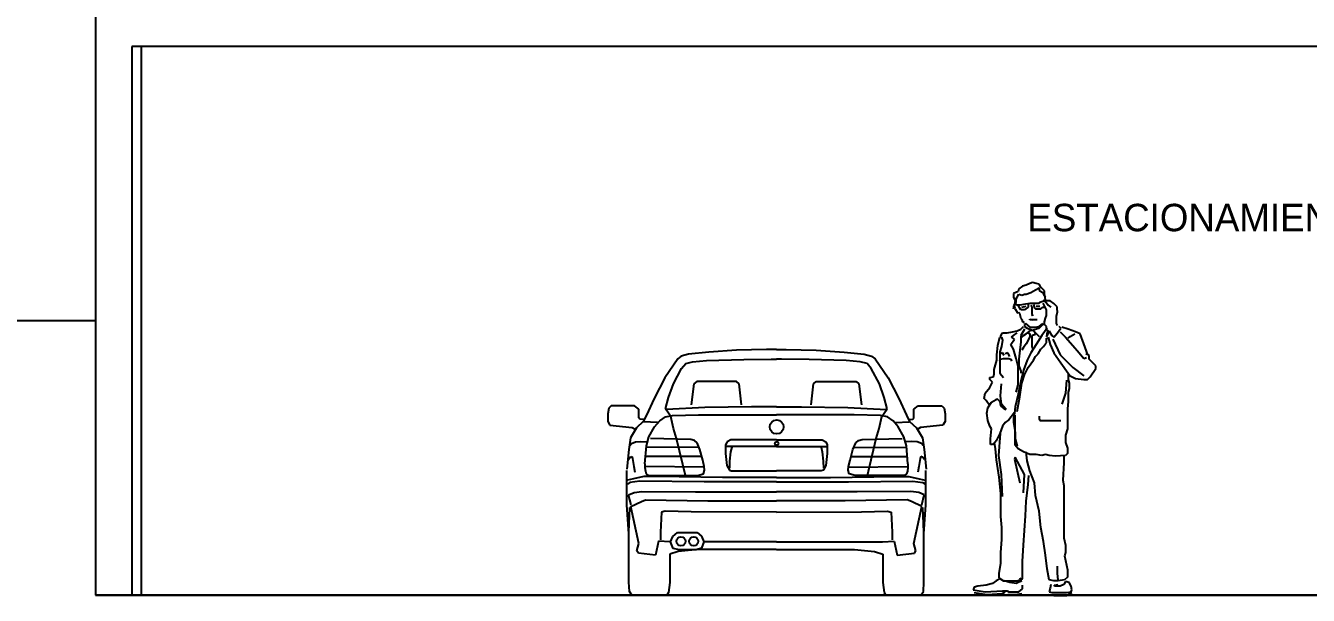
# Model space of a CAD drawing. Header units: metres. Extents: x -525 to 413, y -37 to 272.
# Drawn here: x 295.44 to 302.45, y 38.82 to 41.93 of the extents above; entities that cross this region are included whole.
import ezdxf

# ---------------------------------------------------------------- set-up
doc = ezdxf.new("R2010")
doc.units = ezdxf.units.M
doc.header["$MEASUREMENT"] = 0
doc.linetypes.add('0', pattern=[0])
doc.layers.get('0').update_dxf_attribs({"color": 254})
for name, color, linetype in [('CORTE123', 254, 'Continuous'), ('DIEN HOA', 254, 'Continuous'), ('EFEC', 254, 'Continuous')]:
    doc.layers.add(name, color=color, linetype=linetype)
doc.styles.get("Standard").update_dxf_attribs({"font": 'HTOWERT.TTF', "height": 0.08})

# ---------------------------------------------------------------- blocks, each defined once
blk = doc.blocks.new('A$C5B027DEA')
at = {"color": 0}
for p, q in [((0.2806, 1.7576, -2.7285), (0.2598, 1.742, -2.7285)), ((0.3014, 1.7628, -2.7285), (0.2806, 1.7576, -2.7285)), ((0.3222, 1.7732, -2.7285), (0.3014, 1.7628, -2.7285)), ((0.3378, 1.7784, -2.7285), (0.3222, 1.7732, -2.7285)), ((0.3586, 1.7732, -2.7285), (0.3378, 1.7784, -2.7285)), ((0.3741, 1.768, -2.7285), (0.3586, 1.7732, -2.7285)), ((0.3845, 1.7524, -2.7285), (0.3741, 1.768, -2.7285)), ((0.4053, 1.7316, -2.7285), (0.3845, 1.7524, -2.7285)), ((0.2546, 1.7264, -2.7285), (0.2286, 1.716, -2.7285)), ((0.2286, 1.716, -2.7285), (0.2286, 1.6952, -2.7285)), ((0.2286, 1.6952, -2.7285), (0.239, 1.6744, -2.7285)), ((0.2442, 1.6848, -2.7285), (0.2494, 1.6952, -2.7285)), ((0.2442, 1.664, -2.7285), (0.2442, 1.6848, -2.7285)), ((0.2494, 1.6952, -2.7285), (0.2598, 1.7108, -2.7285)), ((0.2598, 1.742, -2.7285), (0.2546, 1.7264, -2.7285)), ((0.2598, 1.7108, -2.7285), (0.2754, 1.7056, -2.7285)), ((0.2754, 1.7056, -2.7285), (0.291, 1.7108, -2.7285)), ((0.291, 1.7108, -2.7285), (0.3014, 1.7108, -2.7285)), ((0.3014, 1.7108, -2.7285), (0.3274, 1.7212, -2.7285)), ((0.3274, 1.7212, -2.7285), (0.3534, 1.7368, -2.7285)), ((0.3534, 1.7368, -2.7285), (0.3741, 1.7472, -2.7285)), ((0.3741, 1.7472, -2.7285), (0.3741, 1.7368, -2.7285)), ((0.3741, 1.7368, -2.7285), (0.3793, 1.7316, -2.7285)), ((0.3793, 1.7316, -2.7285), (0.3949, 1.7212, -2.7285)), ((0.3949, 1.7212, -2.7285), (0.4001, 1.7108, -2.7285)), ((0.4001, 1.7108, -2.7285), (0.4105, 1.6952, -2.7285)), ((0.4105, 1.6796, -2.7285), (0.4001, 1.6744, -2.7285)), ((0.4053, 1.716, -2.7285), (0.4053, 1.7316, -2.7285)), ((0.4105, 1.6796, -2.7285), (0.4053, 1.716, -2.7285)), ((0.2338, 1.6536, -2.7285), (0.2286, 1.6432, -2.7285)), ((0.2286, 1.6276, -2.7285), (0.2338, 1.6432, -2.7285)), ((0.2286, 1.6432, -2.7285), (0.2286, 1.6276, -2.7285)), ((0.239, 1.6744, -2.7285), (0.2338, 1.6536, -2.7285)), ((0.2338, 1.6536, -2.7285), (0.2442, 1.664, -2.7285)), ((0.2338, 1.6536, -2.7285), (0.239, 1.6588, -2.7285)), ((0.2338, 1.6432, -2.7285), (0.2338, 1.6536, -2.7285)), ((0.2338, 1.6432, -2.7285), (0.2338, 1.6536, -2.7285)), ((0.239, 1.6328, -2.7285), (0.2338, 1.6432, -2.7285)), ((0.2546, 1.6016, -2.7285), (0.2382, 1.6286, -2.7285)), ((0.239, 1.6588, -2.7285), (0.2442, 1.664, -2.7285)), ((0.2494, 1.6484, -2.7285), (0.239, 1.6536, -2.7285)), ((0.265, 1.6484, -2.7285), (0.2494, 1.6484, -2.7285)), ((0.265, 1.6328, -2.7285), (0.2546, 1.6484, -2.7285)), ((0.2598, 1.6068, -2.7285), (0.2546, 1.6016, -2.7285)), ((0.265, 1.6016, -2.7285), (0.2598, 1.6068, -2.7285)), ((0.2858, 1.6536, -2.7285), (0.265, 1.6484, -2.7285)), ((0.2702, 1.6224, -2.7285), (0.265, 1.6328, -2.7285)), ((0.291, 1.6224, -2.7285), (0.2702, 1.6224, -2.7285)), ((0.2754, 1.638, -2.7285), (0.3014, 1.6432, -2.7285)), ((0.3222, 1.6588, -2.7285), (0.2858, 1.6536, -2.7285)), ((0.3118, 1.638, -2.7285), (0.291, 1.6224, -2.7285)), ((0.3118, 1.6588, -2.7285), (0.3118, 1.6484, -2.7285)), ((0.3118, 1.6484, -2.7285), (0.3118, 1.638, -2.7285)), ((0.3274, 1.6588, -2.7285), (0.3222, 1.6588, -2.7285)), ((0.3378, 1.6588, -2.7285), (0.3274, 1.6588, -2.7285)), ((0.3274, 1.6484, -2.7285), (0.3326, 1.638, -2.7285)), ((0.3326, 1.638, -2.7285), (0.3326, 1.6276, -2.7285)), ((0.3326, 1.6276, -2.7285), (0.3326, 1.6224, -2.7285)), ((0.3326, 1.6224, -2.7285), (0.3326, 1.5964, -2.7285)), ((0.343, 1.6588, -2.7285), (0.3378, 1.6588, -2.7285)), ((0.3741, 1.6588, -2.7285), (0.343, 1.6588, -2.7285)), ((0.343, 1.6536, -2.7285), (0.3482, 1.6328, -2.7285)), ((0.3482, 1.6328, -2.7285), (0.3534, 1.6276, -2.7285)), ((0.3534, 1.6276, -2.7285), (0.3689, 1.6276, -2.7285)), ((0.3586, 1.6432, -2.7285), (0.3793, 1.6432, -2.7285)), ((0.3689, 1.6276, -2.7285), (0.3845, 1.6276, -2.7285)), ((0.3793, 1.664, -2.7285), (0.3741, 1.6588, -2.7285)), ((0.3949, 1.6692, -2.7285), (0.3793, 1.664, -2.7285)), ((0.3845, 1.6276, -2.7285), (0.3949, 1.638, -2.7285)), ((0.4001, 1.6744, -2.7285), (0.3949, 1.6692, -2.7285)), ((0.3949, 1.638, -2.7285), (0.4053, 1.638, -2.7285)), ((0.404, 1.6484, -2.7285), (0.397, 1.6612, -2.7285)), ((0.4001, 1.6744, -2.7285), (0.4105, 1.6692, -2.7285)), ((0.4105, 1.6744, -2.7285), (0.4001, 1.6744, -2.7285)), ((0.4157, 1.6224, -2.7285), (0.404, 1.6484, -2.7285)), ((0.4365, 1.6744, -2.7285), (0.4105, 1.6744, -2.7285)), ((0.4105, 1.6692, -2.7285), (0.4261, 1.6484, -2.7285)), ((0.4157, 1.6172, -2.7285), (0.4157, 1.6224, -2.7285)), ((0.4157, 1.6016, -2.7285), (0.4157, 1.6172, -2.7285)), ((0.4261, 1.6484, -2.7285), (0.4417, 1.638, -2.7285)), ((0.4573, 1.6588, -2.7285), (0.4365, 1.6744, -2.7285)), ((0.4763, 1.6388, -2.7285), (0.4573, 1.6588, -2.7285)), ((0.4729, 1.586, -2.7285), (0.4781, 1.612, -2.7285)), ((0.4763, 1.6284, -2.7285), (0.4763, 1.6388, -2.7285)), ((0.4781, 1.612, -2.7285), (0.4763, 1.6284, -2.7285)), ((0.2684, 1.5871, -2.7285), (0.265, 1.6016, -2.7285)), ((0.273, 1.5723, -2.7285), (0.2684, 1.5871, -2.7285)), ((0.2782, 1.5671, -2.7285), (0.273, 1.5723, -2.7285)), ((0.2828, 1.5543, -2.7285), (0.2782, 1.5671, -2.7285)), ((0.291, 1.5496, -2.7285), (0.2828, 1.5543, -2.7285)), ((0.2962, 1.5444, -2.7285), (0.291, 1.5392, -2.7285)), ((0.291, 1.5392, -2.7285), (0.291, 1.5288, -2.7285)), ((0.2962, 1.5444, -2.7285), (0.3222, 1.5236, -2.7285)), ((0.3222, 1.5704, -2.7285), (0.3378, 1.5652, -2.7285)), ((0.3222, 1.5652, -2.7285), (0.3222, 1.5704, -2.7285)), ((0.3274, 1.5652, -2.7285), (0.3222, 1.5652, -2.7285)), ((0.343, 1.5652, -2.7285), (0.3274, 1.5652, -2.7285)), ((0.3326, 1.5964, -2.7285), (0.3378, 1.5912, -2.7285)), ((0.3378, 1.5912, -2.7285), (0.343, 1.5964, -2.7285)), ((0.3534, 1.5652, -2.7285), (0.343, 1.5652, -2.7285)), ((0.3637, 1.5652, -2.7285), (0.3534, 1.5652, -2.7285)), ((0.3741, 1.5288, -2.7285), (0.3949, 1.5444, -2.7285)), ((0.3741, 1.5184, -2.7285), (0.3897, 1.534, -2.7285)), ((0.3897, 1.534, -2.7285), (0.4053, 1.5444, -2.7285)), ((0.4053, 1.5548, -2.7285), (0.4105, 1.5756, -2.7285)), ((0.4053, 1.5392, -2.7285), (0.4053, 1.5548, -2.7285)), ((0.4157, 1.5288, -2.7285), (0.4053, 1.5392, -2.7285)), ((0.4105, 1.5756, -2.7285), (0.4157, 1.5912, -2.7285)), ((0.4157, 1.5912, -2.7285), (0.4157, 1.6016, -2.7285)), ((0.4729, 1.5652, -2.7285), (0.4729, 1.586, -2.7285)), ((0.4729, 1.5444, -2.7285), (0.4729, 1.5652, -2.7285)), ((0.4781, 1.534, -2.7285), (0.4729, 1.5444, -2.7285)), ((0.1403, 1.4196, -2.7285), (0.1507, 1.4664, -2.7285)), ((0.1507, 1.4664, -2.7285), (0.1611, 1.4664, -2.7285)), ((0.1559, 1.4716, -2.7285), (0.1663, 1.4924, -2.7285)), ((0.1611, 1.4664, -2.7285), (0.1663, 1.4508, -2.7285)), ((0.1663, 1.4924, -2.7285), (0.1923, 1.4924, -2.7285)), ((0.1923, 1.4924, -2.7285), (0.2234, 1.4976, -2.7285)), ((0.2182, 1.4664, -2.7285), (0.2286, 1.4768, -2.7285)), ((0.2338, 1.456, -2.7285), (0.2182, 1.4664, -2.7285)), ((0.2234, 1.4976, -2.7285), (0.2494, 1.5028, -2.7285)), ((0.2286, 1.4768, -2.7285), (0.2494, 1.4924, -2.7285)), ((0.2494, 1.5028, -2.7285), (0.2702, 1.5132, -2.7285)), ((0.2702, 1.5132, -2.7285), (0.2858, 1.5288, -2.7285)), ((0.291, 1.5132, -2.7285), (0.2702, 1.4768, -2.7285)), ((0.2702, 1.4768, -2.7285), (0.2702, 1.4404, -2.7285)), ((0.2754, 1.4664, -2.7285), (0.2858, 1.4768, -2.7285)), ((0.2858, 1.4768, -2.7285), (0.3014, 1.4872, -2.7285)), ((0.291, 1.5288, -2.7285), (0.3066, 1.5184, -2.7285)), ((0.3014, 1.4872, -2.7285), (0.317, 1.4976, -2.7285)), ((0.3066, 1.5184, -2.7285), (0.3222, 1.5132, -2.7285)), ((0.3118, 1.4924, -2.7285), (0.3222, 1.4872, -2.7285)), ((0.3222, 1.4716, -2.7285), (0.3118, 1.4508, -2.7285)), ((0.317, 1.4976, -2.7285), (0.3274, 1.508, -2.7285)), ((0.3222, 1.5236, -2.7285), (0.3482, 1.5236, -2.7285)), ((0.3222, 1.5132, -2.7285), (0.3378, 1.508, -2.7285)), ((0.3222, 1.4872, -2.7285), (0.3222, 1.4716, -2.7285)), ((0.3274, 1.508, -2.7285), (0.3378, 1.508, -2.7285)), ((0.3326, 1.4768, -2.7285), (0.3326, 1.4664, -2.7285)), ((0.3378, 1.4768, -2.7285), (0.3326, 1.4768, -2.7285)), ((0.3326, 1.4664, -2.7285), (0.3326, 1.4352, -2.7285)), ((0.3378, 1.508, -2.7285), (0.3534, 1.5132, -2.7285)), ((0.3378, 1.508, -2.7285), (0.343, 1.5028, -2.7285)), ((0.3534, 1.482, -2.7285), (0.3378, 1.4768, -2.7285)), ((0.343, 1.5028, -2.7285), (0.3534, 1.4924, -2.7285)), ((0.3482, 1.5236, -2.7285), (0.3741, 1.5288, -2.7285)), ((0.3482, 1.4976, -2.7285), (0.3534, 1.482, -2.7285)), ((0.3534, 1.5132, -2.7285), (0.3689, 1.5184, -2.7285)), ((0.3534, 1.4924, -2.7285), (0.3689, 1.4768, -2.7285)), ((0.3897, 1.4768, -2.7285), (0.3586, 1.4248, -2.7285)), ((0.3689, 1.5184, -2.7285), (0.3741, 1.5184, -2.7285)), ((0.3689, 1.4768, -2.7285), (0.3741, 1.4716, -2.7285)), ((0.4209, 1.5184, -2.7285), (0.3897, 1.4768, -2.7285)), ((0.4157, 1.508, -2.7285), (0.4157, 1.5288, -2.7285)), ((0.4209, 1.4976, -2.7285), (0.4157, 1.4716, -2.7285)), ((0.4157, 1.4716, -2.7285), (0.4261, 1.4872, -2.7285)), ((0.4157, 1.4612, -2.7285), (0.4261, 1.4612, -2.7285)), ((0.4157, 1.4508, -2.7285), (0.4157, 1.4612, -2.7285)), ((0.4261, 1.508, -2.7285), (0.4209, 1.4976, -2.7285)), ((0.4261, 1.4872, -2.7285), (0.4313, 1.5028, -2.7285)), ((0.4261, 1.4664, -2.7285), (0.4365, 1.4248, -2.7285)), ((0.4313, 1.5028, -2.7285), (0.4365, 1.4924, -2.7285)), ((0.4365, 1.4924, -2.7285), (0.4469, 1.4768, -2.7285)), ((0.4469, 1.4768, -2.7285), (0.4573, 1.4664, -2.7285)), ((0.4573, 1.4664, -2.7285), (0.4781, 1.4924, -2.7285)), ((0.4781, 1.4924, -2.7285), (0.4989, 1.5184, -2.7285)), ((0.4989, 1.5184, -2.7285), (0.4885, 1.5288, -2.7285)), ((0.4937, 1.4976, -2.7285), (0.5248, 1.4664, -2.7285)), ((0.5404, 1.5132, -2.7285), (0.5041, 1.5236, -2.7285)), ((0.5248, 1.4664, -2.7285), (0.5664, 1.4196, -2.7285)), ((0.582, 1.4976, -2.7285), (0.5404, 1.5132, -2.7285)), ((0.5404, 1.4612, -2.7285), (0.5508, 1.4716, -2.7285)), ((0.5508, 1.4716, -2.7285), (0.5768, 1.4872, -2.7285)), ((0.608, 1.4872, -2.7285), (0.582, 1.4976, -2.7285)), ((0.6288, 1.43, -2.7285), (0.608, 1.4872, -2.7285)), ((0.1351, 1.3676, -2.7285), (0.1403, 1.4196, -2.7285)), ((0.1611, 1.4144, -2.7285), (0.1507, 1.3832, -2.7285)), ((0.1663, 1.4508, -2.7285), (0.1611, 1.4144, -2.7285)), ((0.2131, 1.4248, -2.7285), (0.2338, 1.456, -2.7285)), ((0.2286, 1.3988, -2.7285), (0.2131, 1.4248, -2.7285)), ((0.2442, 1.3468, -2.7285), (0.2286, 1.3988, -2.7285)), ((0.265, 1.3936, -2.7285), (0.2598, 1.3416, -2.7285)), ((0.2702, 1.4404, -2.7285), (0.265, 1.3936, -2.7285)), ((0.2858, 1.4092, -2.7285), (0.2754, 1.3936, -2.7285)), ((0.3014, 1.43, -2.7285), (0.2858, 1.4092, -2.7285)), ((0.3118, 1.4508, -2.7285), (0.3014, 1.43, -2.7285)), ((0.3586, 1.4248, -2.7285), (0.3274, 1.378, -2.7285)), ((0.3326, 1.4352, -2.7285), (0.3326, 1.4092, -2.7285)), ((0.3326, 1.4092, -2.7285), (0.3378, 1.404, -2.7285)), ((0.3689, 1.3728, -2.7285), (0.3845, 1.3988, -2.7285)), ((0.3845, 1.3988, -2.7285), (0.4001, 1.4144, -2.7285)), ((0.4001, 1.4144, -2.7285), (0.4105, 1.43, -2.7285)), ((0.4105, 1.43, -2.7285), (0.4157, 1.4352, -2.7285)), ((0.4157, 1.4352, -2.7285), (0.4157, 1.4508, -2.7285)), ((0.4365, 1.4248, -2.7285), (0.4573, 1.378, -2.7285)), ((0.4521, 1.456, -2.7285), (0.4937, 1.3676, -2.7285)), ((0.5664, 1.4196, -2.7285), (0.6028, 1.378, -2.7285)), ((0.6519, 1.3664, -2.7285), (0.6288, 1.43, -2.7285)), ((0.1195, 1.2844, -2.7285), (0.1351, 1.3364, -2.7285)), ((0.1351, 1.3364, -2.7285), (0.1351, 1.3676, -2.7285)), ((0.1507, 1.3832, -2.7285), (0.1507, 1.2636, -2.7285)), ((0.1507, 1.3312, -2.7285), (0.1559, 1.3416, -2.7285)), ((0.1663, 1.378, -2.7285), (0.1559, 1.3728, -2.7285)), ((0.1559, 1.3416, -2.7285), (0.1715, 1.3468, -2.7285)), ((0.1767, 1.3624, -2.7285), (0.1663, 1.378, -2.7285)), ((0.1715, 1.3468, -2.7285), (0.1871, 1.3468, -2.7285)), ((0.1975, 1.378, -2.7285), (0.1819, 1.3728, -2.7285)), ((0.1871, 1.3468, -2.7285), (0.2027, 1.3468, -2.7285)), ((0.2079, 1.3572, -2.7285), (0.1975, 1.378, -2.7285)), ((0.2027, 1.3468, -2.7285), (0.2131, 1.3416, -2.7285)), ((0.2131, 1.3416, -2.7285), (0.2182, 1.3312, -2.7285)), ((0.2546, 1.3, -2.7285), (0.2442, 1.3468, -2.7285)), ((0.2598, 1.3416, -2.7285), (0.2598, 1.3052, -2.7285)), ((0.3066, 1.3364, -2.7285), (0.2858, 1.2792, -2.7285)), ((0.3274, 1.378, -2.7285), (0.3066, 1.3364, -2.7285)), ((0.3118, 1.2948, -2.7285), (0.3274, 1.3156, -2.7285)), ((0.3274, 1.3156, -2.7285), (0.343, 1.3364, -2.7285)), ((0.343, 1.3364, -2.7285), (0.3534, 1.3572, -2.7285)), ((0.3534, 1.3572, -2.7285), (0.3689, 1.3728, -2.7285)), ((0.4573, 1.378, -2.7285), (0.4989, 1.3208, -2.7285)), ((0.4937, 1.3676, -2.7285), (0.5664, 1.2948, -2.7285)), ((0.4989, 1.3208, -2.7285), (0.5404, 1.2636, -2.7285)), ((0.6028, 1.378, -2.7285), (0.6288, 1.3468, -2.7285)), ((0.6288, 1.3468, -2.7285), (0.6444, 1.352, -2.7285)), ((0.6599, 1.3624, -2.7285), (0.6392, 1.3728, -2.7285)), ((0.6599, 1.3416, -2.7285), (0.6599, 1.3624, -2.7285)), ((0.6963, 1.3052, -2.7285), (0.6599, 1.3416, -2.7285)), ((0.0935, 1.2376, -2.7285), (0.1143, 1.2428, -2.7285)), ((0.1143, 1.2428, -2.7285), (0.1195, 1.2584, -2.7285)), ((0.1195, 1.2584, -2.7285), (0.1195, 1.2844, -2.7285)), ((0.1507, 1.2636, -2.7285), (0.1715, 1.2376, -2.7285)), ((0.2546, 1.2428, -2.7285), (0.2546, 1.3, -2.7285)), ((0.2546, 1.196, -2.7285), (0.2546, 1.2428, -2.7285)), ((0.2598, 1.3052, -2.7285), (0.2702, 1.274, -2.7285)), ((0.2858, 1.2792, -2.7285), (0.2702, 1.2168, -2.7285)), ((0.2702, 1.274, -2.7285), (0.2702, 1.2636, -2.7285)), ((0.2754, 1.2064, -2.7285), (0.291, 1.2532, -2.7285)), ((0.291, 1.2532, -2.7285), (0.3118, 1.2948, -2.7285)), ((0.5404, 1.2636, -2.7285), (0.5404, 1.2272, -2.7285)), ((0.5404, 1.2636, -2.7285), (0.5508, 1.248, -2.7285)), ((0.5508, 1.248, -2.7285), (0.582, 1.2324, -2.7285)), ((0.5664, 1.2948, -2.7285), (0.6288, 1.248, -2.7285)), ((0.6496, 1.2272, -2.7285), (0.6651, 1.2428, -2.7285)), ((0.6651, 1.2428, -2.7285), (0.6963, 1.2896, -2.7285)), ((0.6963, 1.2896, -2.7285), (0.6963, 1.3052, -2.7285)), ((0.0676, 1.1492, -2.7285), (0.0935, 1.1804, -2.7285)), ((0.0935, 1.2272, -2.7285), (0.0935, 1.2376, -2.7285)), ((0.1091, 1.2116, -2.7285), (0.0935, 1.2272, -2.7285)), ((0.0935, 1.1804, -2.7285), (0.1091, 1.2116, -2.7285)), ((0.1559, 1.1336, -2.7285), (0.1611, 1.2012, -2.7285)), ((0.2442, 1.1544, -2.7285), (0.2546, 1.196, -2.7285)), ((0.2702, 1.2168, -2.7285), (0.2546, 1.144, -2.7285)), ((0.265, 1.1284, -2.7285), (0.2754, 1.2064, -2.7285)), ((0.53, 1.222, -2.7285), (0.5248, 1.1492, -2.7285)), ((0.5404, 1.2272, -2.7285), (0.5456, 1.2064, -2.7285)), ((0.5456, 1.1752, -2.7285), (0.5404, 1.1544, -2.7285)), ((0.5456, 1.2064, -2.7285), (0.5456, 1.1752, -2.7285)), ((0.582, 1.2324, -2.7285), (0.6288, 1.2272, -2.7285)), ((0.6288, 1.2272, -2.7285), (0.6496, 1.2272, -2.7285)), ((0.0624, 1.118, -2.7285), (0.0676, 1.1492, -2.7285)), ((0.0727, 1.1076, -2.7285), (0.0624, 1.118, -2.7285)), ((0.0935, 1.0764, -2.7285), (0.0727, 1.1076, -2.7285)), ((0.0831, 1.066, -2.7285), (0.1039, 1.0972, -2.7285)), ((0.1039, 1.0972, -2.7285), (0.1299, 1.1128, -2.7285)), ((0.1299, 1.1128, -2.7285), (0.1351, 1.118, -2.7285)), ((0.1351, 1.118, -2.7285), (0.1507, 1.1024, -2.7285)), ((0.1507, 1.1024, -2.7285), (0.1559, 1.0764, -2.7285)), ((0.1611, 1.0868, -2.7285), (0.1559, 1.1336, -2.7285)), ((0.2546, 1.144, -2.7285), (0.239, 1.0712, -2.7285)), ((0.2494, 1.0452, -2.7285), (0.265, 1.1284, -2.7285)), ((0.5248, 1.1492, -2.7285), (0.5041, 1.0868, -2.7285)), ((0.5404, 1.1024, -2.7285), (0.5352, 1.0608, -2.7285)), ((0.5404, 1.1544, -2.7285), (0.5404, 1.1336, -2.7285)), ((0.5404, 1.1336, -2.7285), (0.5404, 1.1024, -2.7285)), ((0.0779, 1.0348, -2.7285), (0.0831, 1.066, -2.7285)), ((0.0831, 0.9932, -2.7285), (0.0779, 1.0348, -2.7285)), ((0.1559, 1.0764, -2.7285), (0.1767, 1.0608, -2.7285)), ((0.1871, 1.0556, -2.7285), (0.1611, 1.0868, -2.7285)), ((0.1767, 1.0608, -2.7285), (0.1871, 1.0556, -2.7285)), ((0.2338, 1.04, -2.7285), (0.2027, 0.9984, -2.7285)), ((0.2338, 1.0348, -2.7285), (0.2286, 1.0088, -2.7285)), ((0.239, 1.0712, -2.7285), (0.2338, 1.0348, -2.7285)), ((0.239, 1.0036, -2.7285), (0.239, 1.0244, -2.7285)), ((0.5352, 1.0608, -2.7285), (0.5352, 1.0244, -2.7285)), ((0.5352, 1.0244, -2.7285), (0.5352, 0.988, -2.7285)), ((0.0935, 0.962, -2.7285), (0.0831, 0.9932, -2.7285)), ((0.1039, 0.9464, -2.7285), (0.0935, 0.962, -2.7285)), ((0.1663, 0.962, -2.7285), (0.1507, 0.9204, -2.7285)), ((0.1819, 0.9828, -2.7285), (0.1663, 0.962, -2.7285)), ((0.2027, 0.9984, -2.7285), (0.1819, 0.9828, -2.7285)), ((0.2286, 1.0088, -2.7285), (0.2286, 0.9828, -2.7285)), ((0.2286, 0.9828, -2.7285), (0.239, 0.9256, -2.7285)), ((0.239, 0.9672, -2.7285), (0.239, 1.0036, -2.7285)), ((0.239, 0.9308, -2.7285), (0.239, 0.9672, -2.7285)), ((0.3741, 1.0192, -2.7285), (0.3741, 1.0036, -2.7285)), ((0.3741, 1.0036, -2.7285), (0.3793, 0.9932, -2.7285)), ((0.3793, 0.9932, -2.7285), (0.3949, 0.9932, -2.7285)), ((0.3949, 0.9932, -2.7285), (0.4365, 0.9932, -2.7285)), ((0.4365, 0.9932, -2.7285), (0.4781, 0.9932, -2.7285)), ((0.4781, 0.9932, -2.7285), (0.4989, 0.9932, -2.7285)), ((0.5352, 0.988, -2.7285), (0.5352, 0.9464, -2.7285)), ((0.0987, 0.8892, -2.7285), (0.1039, 0.9464, -2.7285)), ((0.0987, 0.858, -2.7285), (0.0987, 0.8892, -2.7285)), ((0.1299, 0.8788, -2.7285), (0.1195, 0.8632, -2.7285)), ((0.1507, 0.9204, -2.7285), (0.1299, 0.8788, -2.7285)), ((0.1455, 0.7956, -2.7285), (0.1559, 0.9204, -2.7285)), ((0.239, 0.8996, -2.7285), (0.239, 0.9308, -2.7285)), ((0.239, 0.9256, -2.7285), (0.239, 0.8892, -2.7285)), ((0.239, 0.8528, -2.7285), (0.239, 0.8996, -2.7285)), ((0.239, 0.8892, -2.7285), (0.2494, 0.8476, -2.7285)), ((0.5352, 0.9464, -2.7285), (0.5248, 0.91, -2.7285)), ((0.5248, 0.91, -2.7285), (0.5248, 0.8684, -2.7285)), ((0.1091, 0.858, -2.7285), (0.0987, 0.858, -2.7285)), ((0.1195, 0.8632, -2.7285), (0.1091, 0.858, -2.7285)), ((0.1195, 0.8684, -2.7285), (0.1247, 0.832, -2.7285)), ((0.1247, 0.832, -2.7285), (0.1299, 0.7696, -2.7285)), ((0.2546, 0.832, -2.7285), (0.239, 0.8528, -2.7285)), ((0.2858, 0.8164, -2.7285), (0.2546, 0.832, -2.7285)), ((0.3222, 0.8008, -2.7285), (0.2858, 0.8164, -2.7285)), ((0.3066, 0.7644, -2.7285), (0.3014, 0.8164, -2.7285)), ((0.5248, 0.8684, -2.7285), (0.5352, 0.8372, -2.7285)), ((0.5352, 0.806, -2.7285), (0.5248, 0.7956, -2.7285)), ((0.5352, 0.8372, -2.7285), (0.5352, 0.806, -2.7285)), ((0.1299, 0.7696, -2.7285), (0.1455, 0.6708, -2.7285)), ((0.1611, 0.6864, -2.7285), (0.1455, 0.7956, -2.7285)), ((0.239, 0.7852, -2.7285), (0.2338, 0.7748, -2.7285)), ((0.2338, 0.7748, -2.7285), (0.265, 0.6396, -2.7285)), ((0.291, 0.6864, -2.7285), (0.239, 0.7852, -2.7285)), ((0.3222, 0.7072, -2.7285), (0.3066, 0.7644, -2.7285)), ((0.3586, 0.8008, -2.7285), (0.3222, 0.8008, -2.7285)), ((0.3897, 0.7956, -2.7285), (0.3586, 0.8008, -2.7285)), ((0.4105, 0.8008, -2.7285), (0.3897, 0.7956, -2.7285)), ((0.4313, 0.7956, -2.7285), (0.4105, 0.8008, -2.7285)), ((0.4677, 0.7904, -2.7285), (0.4313, 0.7956, -2.7285)), ((0.5248, 0.7956, -2.7285), (0.4677, 0.7904, -2.7285)), ((0.5144, 0.754, -2.7285), (0.5092, 0.6552, -2.7285)), ((0.5144, 0.7904, -2.7285), (0.5144, 0.754, -2.7285)), ((0.1455, 0.6708, -2.7285), (0.1559, 0.5772, -2.7285)), ((0.1663, 0.5616, -2.7285), (0.1611, 0.6864, -2.7285)), ((0.2858, 0.5824, -2.7285), (0.291, 0.6864, -2.7285)), ((0.3118, 0.6292, -2.7285), (0.317, 0.6812, -2.7285)), ((0.3482, 0.6396, -2.7285), (0.3222, 0.7072, -2.7285)), ((0.3014, 0.5356, -2.7285), (0.3118, 0.6292, -2.7285)), ((0.3534, 0.5668, -2.7285), (0.3482, 0.6396, -2.7285)), ((0.5092, 0.6552, -2.7285), (0.5144, 0.624, -2.7285)), ((0.5144, 0.624, -2.7285), (0.5144, 0.598, -2.7285)), ((0.5144, 0.598, -2.7285), (0.5144, 0.5564, -2.7285)), ((0.1559, 0.5772, -2.7285), (0.1559, 0.4472, -2.7285)), ((0.2962, 0.4524, -2.7285), (0.3014, 0.5356, -2.7285)), ((0.3741, 0.4784, -2.7285), (0.3534, 0.5668, -2.7285)), ((0.5144, 0.5564, -2.7285), (0.5144, 0.5148, -2.7285)), ((0.5144, 0.5148, -2.7285), (0.5144, 0.468, -2.7285)), ((0.1559, 0.4472, -2.7285), (0.1611, 0.3848, -2.7285)), ((0.291, 0.3692, -2.7285), (0.2962, 0.4524, -2.7285)), ((0.3845, 0.3848, -2.7285), (0.3741, 0.4784, -2.7285)), ((0.5144, 0.468, -2.7285), (0.5144, 0.4316, -2.7285)), ((0.1611, 0.3848, -2.7285), (0.1611, 0.3172, -2.7285)), ((0.2858, 0.286, -2.7285), (0.291, 0.3692, -2.7285)), ((0.4001, 0.3068, -2.7285), (0.3845, 0.3848, -2.7285)), ((0.5144, 0.4316, -2.7285), (0.5144, 0.364, -2.7285)), ((0.1611, 0.3172, -2.7285), (0.1559, 0.2444, -2.7285)), ((0.4105, 0.2288, -2.7285), (0.4001, 0.3068, -2.7285)), ((0.5144, 0.364, -2.7285), (0.5144, 0.3276, -2.7285)), ((0.5144, 0.3276, -2.7285), (0.5248, 0.286, -2.7285)), ((0.1559, 0.2444, -2.7285), (0.1559, 0.182, -2.7285)), ((0.2806, 0.1924, -2.7285), (0.2858, 0.286, -2.7285)), ((0.4209, 0.1508, -2.7285), (0.4105, 0.2288, -2.7285)), ((0.5248, 0.2444, -2.7285), (0.5196, 0.2236, -2.7285)), ((0.5196, 0.2236, -2.7285), (0.5248, 0.1976, -2.7285)), ((0.5248, 0.286, -2.7285), (0.5248, 0.2444, -2.7285)), ((0.1559, 0.182, -2.7285), (0.1455, 0.1248, -2.7285)), ((0.2806, 0.1248, -2.7285), (0.2806, 0.1924, -2.7285)), ((0.4313, 0.0884, -2.7285), (0.4209, 0.1508, -2.7285)), ((0.4781, 0.1248, -2.7285), (0.4781, 0.1664, -2.7285)), ((0.5248, 0.1976, -2.7285), (0.5352, 0.1456, -2.7285)), ((0.1299, 0.0832, -2.7285), (0.1091, 0.0676, -2.7285)), ((0.1507, 0.0936, -2.7285), (0.1299, 0.0832, -2.7285)), ((0.1455, 0.1248, -2.7285), (0.1455, 0.0988, -2.7285)), ((0.1455, 0.0988, -2.7285), (0.1715, 0.0832, -2.7285)), ((0.1715, 0.0832, -2.7285), (0.1975, 0.0832, -2.7285)), ((0.2079, 0.0728, -2.7285), (0.1767, 0.0832, -2.7285)), ((0.1975, 0.0832, -2.7285), (0.2494, 0.0832, -2.7285)), ((0.2754, 0.0832, -2.7285), (0.2442, 0.0676, -2.7285)), ((0.2494, 0.0832, -2.7285), (0.2806, 0.0936, -2.7285)), ((0.265, 0.0988, -2.7285), (0.2702, 0.078, -2.7285)), ((0.2702, 0.078, -2.7285), (0.2754, 0.0832, -2.7285)), ((0.2806, 0.0936, -2.7285), (0.2806, 0.1248, -2.7285)), ((0.4573, 0.0832, -2.7285), (0.4313, 0.0884, -2.7285)), ((0.4833, 0.0832, -2.7285), (0.4573, 0.0832, -2.7285)), ((0.4833, 0.0884, -2.7285), (0.4781, 0.1248, -2.7285)), ((0.5196, 0.0884, -2.7285), (0.4833, 0.0832, -2.7285)), ((0.5248, 0.078, -2.7285), (0.5144, 0.0624, -2.7285)), ((0.5352, 0.104, -2.7285), (0.5196, 0.0884, -2.7285)), ((0.5456, 0.0728, -2.7285), (0.5248, 0.078, -2.7285)), ((0.5352, 0.1456, -2.7285), (0.5352, 0.104, -2.7285)), ((0.0052, 0.0468, -2.7285), (0, 0.0312, -2.7285)), ((0, 0.0312, -2.7285), (0.0676, 0.0208, -2.7285)), ((0.026, 0.052, -2.7285), (0.0052, 0.0468, -2.7285)), ((0.0052, 0.0156, -2.7285), (0.0779, 0.0052, -2.7285)), ((0.0727, 0.0572, -2.7285), (0.026, 0.052, -2.7285)), ((0.0676, 0.0208, -2.7285), (0.1663, 0.026, -2.7285)), ((0.1091, 0.0676, -2.7285), (0.0727, 0.0572, -2.7285)), ((0.0779, 0.0052, -2.7285), (0.1663, 0.0104, -2.7285)), ((0.1663, 0.026, -2.7285), (0.1923, 0.026, -2.7285)), ((0.1663, 0.0104, -2.7285), (0.1819, 0.0208, -2.7285)), ((0.1923, 0.026, -2.7285), (0.2027, 0.0208, -2.7285)), ((0.1975, 0.0052, -2.7285), (0.239, 0.0052, -2.7285)), ((0.2027, 0.0208, -2.7285), (0.2598, 0.0208, -2.7285)), ((0.2442, 0.0676, -2.7285), (0.2079, 0.0728, -2.7285)), ((0.239, 0.0052, -2.7285), (0.2754, 0.0104, -2.7285)), ((0.2598, 0.0208, -2.7285), (0.2806, 0.0364, -2.7285)), ((0.2806, 0.0364, -2.7285), (0.2806, 0.0572, -2.7285)), ((0.4261, 0.0052, -2.7285), (0.4573, 0, -2.7285)), ((0.4365, 0.0416, -2.7285), (0.4313, 0.0208, -2.7285)), ((0.4313, 0.0208, -2.7285), (0.4469, 0.0156, -2.7285)), ((0.4417, 0.0624, -2.7285), (0.4365, 0.0416, -2.7285)), ((0.4469, 0.0156, -2.7285), (0.4729, 0.0156, -2.7285)), ((0.4625, 0.0572, -2.7285), (0.4833, 0.0624, -2.7285)), ((0.4625, 0.052, -2.7285), (0.4625, 0.0572, -2.7285)), ((0.4677, 0.052, -2.7285), (0.4625, 0.052, -2.7285)), ((0.4937, 0.052, -2.7285), (0.4677, 0.052, -2.7285)), ((0.4729, 0.0156, -2.7285), (0.5041, 0.0156, -2.7285)), ((0.5144, 0.0624, -2.7285), (0.4937, 0.052, -2.7285)), ((0.5041, 0.0156, -2.7285), (0.53, 0.0156, -2.7285)), ((0.53, 0.0156, -2.7285), (0.556, 0.0208, -2.7285)), ((0.53, 0, -2.7285), (0.5612, 0.0156, -2.7285)), ((0.556, 0.052, -2.7285), (0.5456, 0.0728, -2.7285)), ((0.5612, 0.0312, -2.7285), (0.556, 0.052, -2.7285)), ((0.556, 0.0208, -2.7285), (0.5612, 0.0312, -2.7285)), ((0.4573, 0, -2.7285), (0.53, 0, -2.7285))]:
    blk.add_line(p, q, dxfattribs=at)
blk = doc.blocks.new('PE-07')
blk.add_blockref('A$C5B027DEA', (-0.5041, -0.0156, 2.7285))

msp = doc.modelspace()

# ---------------------------------------------------------------- linework, layer by layer
for p, q in [((295.8218, 55.517), (295.8218, 38.817)), ((308.2218, 41.817), (296.0218, 41.817)), ((296.0218, 41.817), (296.0218, 38.817)), ((296.0718, 41.817), (296.0718, 38.817)), ((317.8218, 38.817), (295.8218, 38.817)), ((317.8218, 38.817), (295.8218, 38.817))]:
    msp.add_line(p, q)
at = {"linetype": 'Continuous'}
msp.add_line((295.8218, 38.817), (317.8218, 38.817), dxfattribs=at)
at = {"layer": 'CORTE123', "linetype": '0', "ltscale": 0.004}
msp.add_line((295.8218, 40.317), (291.2156, 40.317), dxfattribs=at)
at = {"layer": 'DIEN HOA'}
for p, q in [((299.0249, 40.1241), (299.0066, 40.1087)), ((299.0655, 40.1347), (299.0249, 40.1241)), ((299.1755, 40.1453), (299.0655, 40.1347)), ((299.328, 40.1559), (299.1755, 40.1453)), ((299.492, 40.1598), (299.328, 40.1559)), ((299.5459, 40.1598), (299.492, 40.1598)), ((299.5459, 40.1598), (299.5997, 40.1598)), ((299.5997, 40.1598), (299.7638, 40.1559)), ((299.7638, 40.1559), (299.9162, 40.1453)), ((299.9162, 40.1453), (300.0263, 40.1347)), ((300.0263, 40.1347), (300.0668, 40.1241)), ((300.0668, 40.1241), (300.0851, 40.1087)), ((299.0066, 40.1087), (298.9352, 40.0045)), ((298.9826, 39.9727), (299.0278, 40.0566)), ((299.0278, 40.0566), (299.05, 40.0826)), ((299.05, 40.0826), (299.0877, 40.0923)), ((299.0877, 40.0923), (299.1639, 40.099)), ((299.1639, 40.099), (299.3675, 40.1058)), ((299.3675, 40.1058), (299.5181, 40.1077)), ((299.5181, 40.1077), (299.5459, 40.1077)), ((299.5736, 40.1077), (299.5459, 40.1077)), ((299.7242, 40.1058), (299.5736, 40.1077)), ((299.9278, 40.099), (299.7242, 40.1058)), ((300.0041, 40.0923), (299.9278, 40.099)), ((300.0417, 40.0826), (300.0041, 40.0923)), ((300.0639, 40.0566), (300.0417, 40.0826)), ((300.1091, 39.9727), (300.0639, 40.0566)), ((300.0851, 40.1087), (300.1565, 40.0045)), ((298.9352, 40.0045), (298.877, 39.8926)), ((299.1101, 39.9857), (299.0949, 39.9723)), ((299.3275, 39.9857), (299.1101, 39.9857)), ((299.3421, 39.9717), (299.3275, 39.9857)), ((299.7496, 39.9717), (299.7642, 39.9857)), ((299.7642, 39.9857), (299.9816, 39.9857)), ((299.9816, 39.9857), (299.9968, 39.9723)), ((300.1565, 40.0045), (300.2147, 39.8926)), ((298.9558, 39.8979), (298.9826, 39.9727)), ((299.0949, 39.9723), (299.0797, 39.8577)), ((299.355, 39.8572), (299.3421, 39.9717)), ((299.7367, 39.8572), (299.7496, 39.9717)), ((299.9968, 39.9723), (300.012, 39.8577)), ((300.1359, 39.8979), (300.1091, 39.9727)), ((298.6414, 39.852), (298.6287, 39.8394)), ((298.7699, 39.852), (298.6414, 39.852)), ((298.7941, 39.833), (298.7699, 39.852)), ((298.877, 39.8926), (298.8352, 39.8004)), ((298.9401, 39.8354), (298.9558, 39.8979)), ((299.1546, 39.8421), (298.9446, 39.8321)), ((299.4092, 39.8466), (299.1546, 39.8421)), ((299.5459, 39.8466), (299.4092, 39.8466)), ((299.5459, 39.8466), (299.6825, 39.8466)), ((299.6825, 39.8466), (299.9372, 39.8421)), ((299.9372, 39.8421), (300.1471, 39.8321)), ((300.1516, 39.8354), (300.1359, 39.8979)), ((300.2147, 39.8926), (300.2565, 39.8004)), ((300.2976, 39.833), (300.3219, 39.852)), ((300.3219, 39.852), (300.4504, 39.852)), ((300.4504, 39.852), (300.463, 39.8394)), ((298.6287, 39.8394), (298.6234, 39.8088)), ((298.6234, 39.8088), (298.6234, 39.7667)), ((298.7941, 39.7867), (298.7941, 39.833)), ((298.7994, 39.7783), (298.7941, 39.7867)), ((298.8194, 39.7762), (298.7994, 39.7783)), ((298.8352, 39.8004), (298.8173, 39.7667)), ((298.9078, 39.7696), (298.939, 39.7908)), ((298.939, 39.7908), (298.977, 39.7986)), ((298.9558, 39.812), (298.9401, 39.8354)), ((298.9692, 39.7941), (298.9558, 39.812)), ((298.9837, 39.7283), (298.9692, 39.7941)), ((298.977, 39.7986), (299.1199, 39.803)), ((299.1199, 39.803), (299.5459, 39.803)), ((299.9718, 39.803), (299.5459, 39.803)), ((300.1147, 39.7986), (299.9718, 39.803)), ((300.108, 39.7283), (300.1225, 39.7941)), ((300.1527, 39.7908), (300.1147, 39.7986)), ((300.1225, 39.7941), (300.1359, 39.812)), ((300.1359, 39.812), (300.1516, 39.8354)), ((300.184, 39.7696), (300.1527, 39.7908)), ((300.2565, 39.8004), (300.2744, 39.7667)), ((300.2723, 39.7762), (300.2924, 39.7783)), ((300.2924, 39.7783), (300.2976, 39.7867)), ((300.2976, 39.7867), (300.2976, 39.833)), ((300.463, 39.8394), (300.4683, 39.8088)), ((300.4683, 39.8088), (300.4683, 39.7667)), ((298.6234, 39.7667), (298.635, 39.7467)), ((298.635, 39.7467), (298.7572, 39.733)), ((298.7804, 39.7309), (298.7477, 39.6772)), ((298.7572, 39.733), (298.773, 39.7246)), ((298.8173, 39.7667), (298.7804, 39.7309)), ((298.8952, 39.7615), (298.8194, 39.7646)), ((298.8487, 39.6814), (298.8798, 39.7361)), ((298.8798, 39.7361), (298.9078, 39.7696)), ((299.0004, 39.6725), (298.9837, 39.7283)), ((300.0913, 39.6725), (300.108, 39.7283)), ((300.2119, 39.7361), (300.184, 39.7696)), ((300.1965, 39.7615), (300.2723, 39.7646)), ((300.243, 39.6814), (300.2119, 39.7361)), ((300.2744, 39.7667), (300.3113, 39.7309)), ((300.3113, 39.7309), (300.344, 39.6772)), ((300.3345, 39.733), (300.3187, 39.7246)), ((300.4567, 39.7467), (300.3345, 39.733)), ((300.4683, 39.7667), (300.4567, 39.7467)), ((298.7477, 39.6772), (298.7383, 39.613)), ((298.7435, 39.6351), (298.753, 39.6457)), ((298.753, 39.6457), (298.7762, 39.6541)), ((298.7762, 39.6541), (298.8046, 39.6562)), ((298.8046, 39.6562), (298.8394, 39.6541)), ((298.8268, 39.5341), (298.8352, 39.6323)), ((298.8352, 39.6323), (298.8487, 39.6814)), ((299.0775, 39.668), (298.8575, 39.6725)), ((299.05, 39.4635), (299.0004, 39.6725)), ((299.0976, 39.6624), (299.0775, 39.668)), ((299.1121, 39.649), (299.0976, 39.6624)), ((299.1278, 39.6133), (299.1121, 39.649)), ((299.2763, 39.6554), (299.2673, 39.6387)), ((299.2673, 39.6387), (299.2673, 39.5907)), ((299.2964, 39.6666), (299.2763, 39.6554)), ((299.5459, 39.6666), (299.2964, 39.6666)), ((299.5459, 39.6666), (299.7953, 39.6666)), ((299.7953, 39.6666), (299.8154, 39.6554)), ((299.8154, 39.6554), (299.8244, 39.6387)), ((299.8244, 39.6387), (299.8244, 39.5907)), ((299.964, 39.6133), (299.9796, 39.649)), ((299.9796, 39.649), (299.9941, 39.6624)), ((299.9941, 39.6624), (300.0142, 39.668)), ((300.0142, 39.668), (300.2342, 39.6725)), ((300.0417, 39.4635), (300.0913, 39.6725)), ((300.2565, 39.6323), (300.243, 39.6814)), ((300.2871, 39.6562), (300.2523, 39.6541)), ((300.2649, 39.5341), (300.2565, 39.6323)), ((300.3155, 39.6541), (300.2871, 39.6562)), ((300.3387, 39.6457), (300.3155, 39.6541)), ((300.3482, 39.6351), (300.3387, 39.6457)), ((300.344, 39.6772), (300.3535, 39.613)), ((298.7383, 39.613), (298.7277, 39.5046)), ((298.7362, 39.5583), (298.7467, 39.572)), ((298.7467, 39.572), (298.7562, 39.5751)), ((298.7562, 39.5751), (298.7593, 39.5636)), ((298.7593, 39.5636), (298.7667, 39.5193)), ((299.1343, 39.5754), (298.8333, 39.5754)), ((299.1188, 39.6245), (298.8396, 39.6256)), ((299.1433, 39.5553), (299.1278, 39.6133)), ((299.2673, 39.5907), (299.2752, 39.526)), ((299.5459, 39.6287), (299.2707, 39.6287)), ((299.2953, 39.6008), (299.2897, 39.5494)), ((299.302, 39.6253), (299.2953, 39.6008)), ((299.5459, 39.6287), (299.821, 39.6287)), ((299.7898, 39.6253), (299.7965, 39.6008)), ((299.7965, 39.6008), (299.802, 39.5494)), ((299.8244, 39.5907), (299.8166, 39.526)), ((299.9484, 39.5553), (299.964, 39.6133)), ((299.9574, 39.5754), (300.2584, 39.5754)), ((299.9729, 39.6245), (300.2521, 39.6256)), ((300.3324, 39.5636), (300.325, 39.5193)), ((300.3355, 39.5751), (300.3324, 39.5636)), ((300.345, 39.572), (300.3355, 39.5751)), ((300.3556, 39.5583), (300.345, 39.572)), ((300.3535, 39.613), (300.364, 39.5046)), ((298.7284, 39.3102), (298.7284, 39.498)), ((298.7667, 39.5193), (298.772, 39.4899)), ((298.8268, 39.5341), (298.8266, 39.5149)), ((298.8266, 39.5149), (298.8294, 39.4943)), ((298.8294, 39.4943), (298.8341, 39.4808)), ((299.149, 39.5162), (298.8304, 39.5207)), ((299.1512, 39.5196), (299.1433, 39.5553)), ((299.1472, 39.4803), (299.1536, 39.5)), ((299.1536, 39.5), (299.1512, 39.5196)), ((299.2752, 39.526), (299.2886, 39.5003)), ((299.2897, 39.5494), (299.2886, 39.5104)), ((299.2886, 39.5003), (299.3008, 39.4958)), ((299.3008, 39.4958), (299.5459, 39.4958)), ((299.7909, 39.4958), (299.5459, 39.4958)), ((299.8032, 39.5003), (299.7909, 39.4958)), ((299.802, 39.5494), (299.8032, 39.5104)), ((299.8166, 39.526), (299.8032, 39.5003)), ((299.9381, 39.5), (299.9405, 39.5196)), ((299.9445, 39.4803), (299.9381, 39.5)), ((299.9405, 39.5196), (299.9484, 39.5553)), ((299.9427, 39.5162), (300.2613, 39.5207)), ((300.2623, 39.4943), (300.2577, 39.4808)), ((300.2651, 39.5149), (300.2623, 39.4943)), ((300.2649, 39.5341), (300.2651, 39.5149)), ((300.325, 39.5193), (300.3197, 39.4899)), ((300.3633, 39.3102), (300.3633, 39.498)), ((298.7445, 39.4323), (298.7311, 39.4242)), ((298.7647, 39.4524), (298.7324, 39.4457)), ((298.7996, 39.4403), (298.7445, 39.4323)), ((298.821, 39.4645), (298.7647, 39.4524)), ((299.1513, 39.4363), (298.7996, 39.4403)), ((298.8949, 39.4658), (298.821, 39.4645)), ((298.8341, 39.4808), (298.8454, 39.4704)), ((298.8454, 39.4704), (299.1151, 39.4704)), ((299.2507, 39.4605), (298.8949, 39.4658)), ((299.1151, 39.4704), (299.1472, 39.4803)), ((299.5459, 39.4363), (299.1513, 39.4363)), ((299.5459, 39.4605), (299.2507, 39.4605)), ((299.5459, 39.4605), (299.8411, 39.4605)), ((299.5459, 39.4363), (299.9404, 39.4363)), ((299.8411, 39.4605), (300.1968, 39.4658)), ((299.9404, 39.4363), (300.2922, 39.4403)), ((299.9767, 39.4704), (299.9445, 39.4803)), ((300.2463, 39.4704), (299.9767, 39.4704)), ((300.1968, 39.4658), (300.2707, 39.4645)), ((300.2577, 39.4808), (300.2463, 39.4704)), ((300.2707, 39.4645), (300.3271, 39.4524)), ((300.2922, 39.4403), (300.3472, 39.4323)), ((300.3271, 39.4524), (300.3593, 39.4457)), ((300.3472, 39.4323), (300.3606, 39.4242)), ((298.7378, 39.3652), (298.7673, 39.3773)), ((298.7512, 39.3102), (298.7378, 39.3652)), ((298.7673, 39.3773), (298.8103, 39.3826)), ((298.8103, 39.3826), (299.1043, 39.3813)), ((299.1043, 39.3813), (299.5459, 39.3813)), ((299.9874, 39.3813), (299.5459, 39.3813)), ((300.2814, 39.3826), (299.9874, 39.3813)), ((300.3244, 39.3773), (300.2814, 39.3826)), ((300.3539, 39.3652), (300.3244, 39.3773)), ((300.3405, 39.3102), (300.3539, 39.3652)), ((298.7391, 39.1511), (298.7284, 39.3102)), ((298.7391, 39.1605), (298.7445, 39.2954)), ((298.7499, 39.3008), (298.8076, 39.329)), ((298.7942, 39.0988), (298.7499, 39.3008)), ((298.8076, 39.329), (298.8304, 39.337)), ((298.8304, 39.337), (299.1701, 39.3317)), ((299.1701, 39.3317), (299.5459, 39.3317)), ((299.9216, 39.3317), (299.5459, 39.3317)), ((300.2613, 39.337), (299.9216, 39.3317)), ((300.2841, 39.329), (300.2613, 39.337)), ((300.3418, 39.3008), (300.2841, 39.329)), ((300.2975, 39.0988), (300.3418, 39.3008)), ((300.3526, 39.1605), (300.3472, 39.2954)), ((300.3526, 39.1511), (300.3633, 39.3102)), ((298.9177, 39.2697), (298.9123, 39.1617)), ((298.9378, 39.2751), (298.9177, 39.2697)), ((299.0802, 39.2724), (298.9378, 39.2751)), ((299.5459, 39.2711), (299.0802, 39.2724)), ((299.5459, 39.2711), (300.0116, 39.2724)), ((300.0116, 39.2724), (300.1539, 39.2751)), ((300.1539, 39.2751), (300.174, 39.2697)), ((300.174, 39.2697), (300.1794, 39.1617)), ((298.7391, 38.8868), (298.7391, 39.1511)), ((298.9123, 39.1617), (298.9123, 39.1187)), ((298.9788, 39.138), (299.0054, 39.1588)), ((299.0054, 39.1588), (299.1127, 39.1588)), ((299.1127, 39.1588), (299.1359, 39.1388)), ((300.1794, 39.1617), (300.1794, 39.1187)), ((300.3526, 38.8868), (300.3526, 39.1511)), ((298.7835, 39.0586), (298.7942, 39.0988)), ((298.9016, 39.112), (298.8855, 39.0344)), ((298.9647, 39.108), (298.9016, 39.112)), ((298.9663, 39.1073), (298.9788, 39.138)), ((298.9805, 39.0724), (298.9663, 39.1073)), ((299.0162, 39.0649), (298.9805, 39.0724)), ((299.1368, 39.074), (299.1077, 39.0649)), ((299.1359, 39.1388), (299.1484, 39.1073)), ((299.1484, 39.1073), (299.1368, 39.074)), ((299.5459, 39.108), (299.1499, 39.108)), ((299.5459, 39.108), (299.9418, 39.108)), ((299.9418, 39.108), (300.127, 39.108)), ((300.127, 39.108), (300.1901, 39.112)), ((300.1901, 39.112), (300.2062, 39.0344)), ((300.3083, 39.0586), (300.2975, 39.0988)), ((298.7915, 39.0465), (298.7835, 39.0586)), ((298.8855, 39.0344), (298.7915, 39.0465)), ((299.009, 39.0557), (298.9634, 39.0409)), ((298.9634, 39.0409), (298.9634, 38.8855)), ((299.1191, 39.0664), (299.009, 39.0557)), ((299.1077, 39.0649), (299.0162, 39.0649)), ((299.5447, 39.0664), (299.1191, 39.0664)), ((299.547, 39.0664), (299.9726, 39.0664)), ((299.9726, 39.0664), (300.0827, 39.0557)), ((300.0827, 39.0557), (300.1284, 39.0409)), ((300.1284, 39.0409), (300.1284, 38.8855)), ((300.2062, 39.0344), (300.3002, 39.0465)), ((300.3002, 39.0465), (300.3083, 39.0586)), ((298.7418, 38.8358), (298.7391, 38.8868)), ((298.9634, 38.8855), (298.9566, 38.8318)), ((300.1284, 38.8855), (300.1351, 38.8318)), ((300.3499, 38.8358), (300.3526, 38.8868)), ((298.7553, 38.817), (298.7418, 38.8358)), ((298.9472, 38.817), (298.7553, 38.817)), ((298.9566, 38.8318), (298.9472, 38.817)), ((300.1351, 38.8318), (300.1445, 38.817)), ((300.1445, 38.817), (300.3365, 38.817)), ((300.3365, 38.817), (300.3499, 38.8358))]:
    msp.add_line(p, q, dxfattribs=at)
for centre, radius in [((299.5474, 39.7364), 0.038), ((299.5474, 39.6465), 0.0101), ((299.0237, 39.1114), 0.0249), ((299.0935, 39.1114), 0.0249)]:
    msp.add_circle(centre, radius, dxfattribs=at)

# ---------------------------------------------------------------- block references
at = {"layer": 'EFEC', "xscale": 0.9620559221992266, "yscale": 0.9620559221992266, "zscale": 0.9620559221992266}
msp.add_blockref('PE-07', (301.1072, 38.8306), dxfattribs=at)
msp.add_blockref('PE-07', (301.1072, 38.8306), dxfattribs=at)
msp.add_blockref('PE-07', (301.1072, 38.8306), dxfattribs=at)

# ---------------------------------------------------------------- texts
at = {"linetype": 'Continuous', "insert": (300.9184, 40.9564), "char_height": 0.15, "attachment_point": 1}
msp.add_mtext_dynamic_manual_height_columns('ESTACIONAMIENTO SEMISOTANO\\P ', width=4.532036, gutter_width=12.5, heights=[0], dxfattribs=at)

doc.saveas('drawing.dxf')
